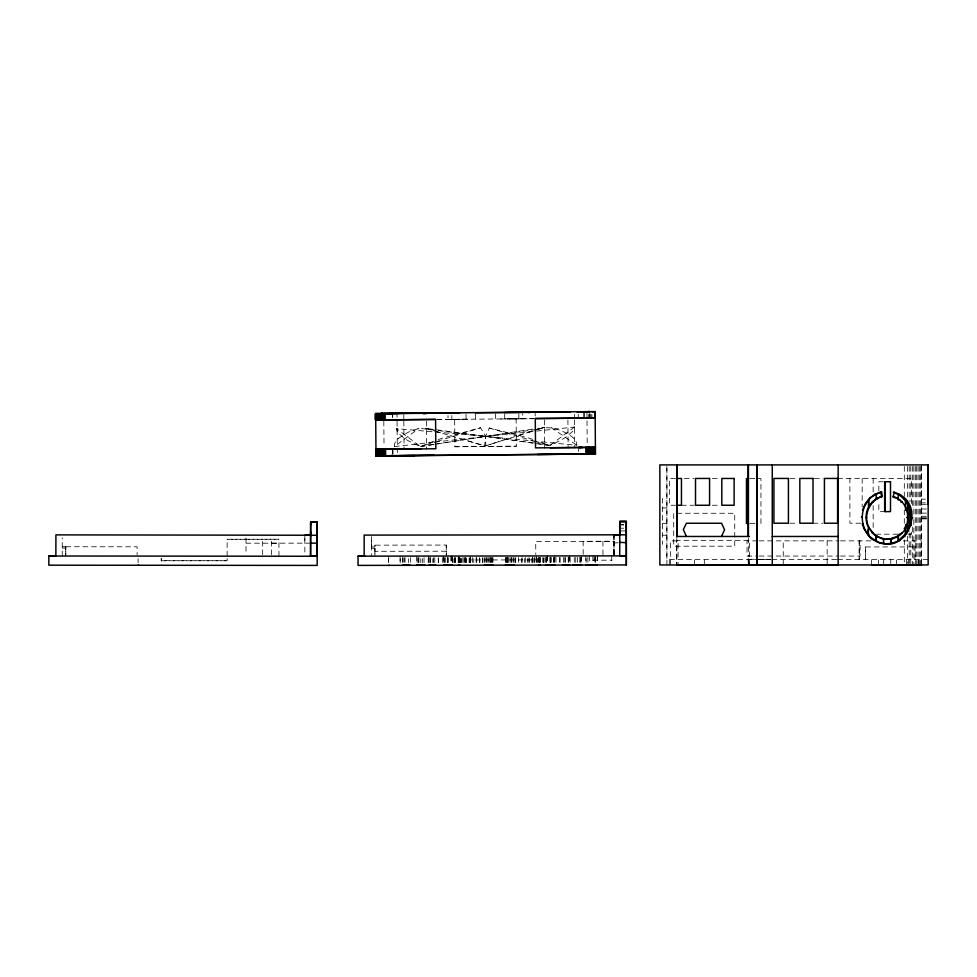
<?xml version="1.0" encoding="UTF-8"?>
<svg xmlns="http://www.w3.org/2000/svg" width="977" height="977" viewBox="0 0 977 977"><rect width="100%" height="100%" fill="white"/><g stroke="black" fill="none" stroke-linecap="round" stroke-linejoin="round"><path stroke-width="0.73" stroke-dasharray="4.88 3.66" d="M62.247 555.962L62.272 537.851M65.777 546.741L65.764 555.974L65.777 546.741L62.259 546.741L137.122 546.802L137.122 554.728M138.123 562.63L138.123 558.673M227.128 558.417L227.128 560.737L161.266 560.676L161.266 558.38L161.254 565.28M227.128 556.072L227.128 539.267L278.946 539.243L227.128 539.316M246.009 537.887L246.009 554.814M262.666 554.741L262.666 539.353M271.484 554.692L271.484 539.292M278.946 556.084L278.946 539.243M310.601 543.163L304.836 543.151L304.836 535.225L304.848 554.765M613.91 554.301L613.874 541.295L602.919 541.282L535.738 541.49L535.775 554.533M613.996 554.484L613.947 536.165M666.888 564.95L666.888 466.408M669.294 564.95L669.294 559.565M670.613 564.95L670.613 540.867L678.075 540.867L678.075 559.565M676.365 564.95L676.365 562.251M676.768 564.95L676.768 562.227M676.768 559.565L676.768 538.522M678.075 564.95L678.075 562.251M694.366 564.95L694.366 559.565M704.319 564.95L704.319 559.565M749.432 556.597L749.432 540.318L676.768 540.318L676.768 559.259M783.249 564.95L783.249 540.867M827.153 564.95L827.153 559.565M865.353 546.937L865.353 559.565L865.353 546.937L914.973 546.937M871.508 564.889L871.508 559.565M878.579 564.889L878.579 559.565M883.697 564.926L883.697 559.565M890.755 563.582L890.755 559.565M896.581 564.889L896.581 559.565M906.534 564.889L906.534 559.565M908.757 563.582L908.757 559.565M914.973 559.565L914.973 540.867M918.71 564.926L918.71 559.565M921.567 564.95L921.567 466.42M536.3 555.925L536.226 559.906L470.425 559.968L470.425 556.011M434.765 442.044L574.537 426.998L573.157 430.881L566.257 436.914A82.361 16.682 -13 0 1 550.21 445.219L434.509 429.514M433.006 429.318L425.496 428.317L484.69 445.878L485.545 436.304L489.33 428.036L527.177 437.586A82.386 16.988 11.7 0 1 535.506 440.322M613.935 543.053L618.294 542.723M398.311 438.355L408.13 432.261L419.011 428.256L485.545 436.304L536.385 441.323M550.21 445.219L574.537 426.998M433.275 442.215L394.439 446.599L419.011 428.256M438.172 439.613A82.361 17.537 -12.5 0 1 442.947 437.977L480.55 427.755L485.545 436.304L485.764 445.768L501.885 440.664M433.3 444.498L421.356 446.367L435.791 441.824M437.244 441.372L480.55 427.755M485.764 445.768L533.332 430.833M534.773 430.381L544.861 427.205L537.448 428.341M532.013 431.199L517.505 435.742M537.936 429.355L544.861 427.205M434.789 444.266L535.958 428.573M420.489 446.513L485.545 436.389L396.369 428.61L397.663 432.506L404.49 438.453A82.361 16.975 11.9 0 0 420.489 446.513L396.369 428.61M536.324 429.514L485.545 436.304L549.086 445.549A82.386 16.988 11.7 0 0 537.765 441.115M537.814 429.318C549.233 425.276 560.786 429.477 570.458 435.657A82.569 24.107 -0.5 0 1 576.772 445.304L537.875 441.47M507.136 418.877L516.125 418.815L516.369 446.196L454.903 446.745L454.659 419.365L458.775 419.316M515.074 418.828L516.125 418.815M454.903 446.745L516.369 446.196M437.037 419.597L470.035 419.206M512.009 418.84L534.309 418.62M463.648 419.304L448.028 419.414L447.991 415.555M500.749 418.974L522.756 418.767L522.707 413.625M436.853 419.475L533.515 418.693M583.171 554.386L583.147 541.343L613.922 541.295L613.971 542.785M454.659 419.365L455.697 419.365M621.03 525.003L623.656 525.003M621.03 528.215L623.668 528.203M621.042 530.938L626.196 530.926M446.281 556.047L446.257 545.056L371.394 545.166L371.382 537.948M371.394 546.925L374.912 546.925L374.899 545.166L374.912 554.948M371.394 548.244L374.912 548.244L374.924 556.157M446.269 551.199L374.912 551.309L374.912 545.166M592.892 560.212L611.785 560.175M675.534 478.461L669.611 478.461L669.611 505.256L675.534 505.256M684.279 478.461L694.11 478.461M750.018 478.596L756.845 478.596M758.213 478.596L760.949 478.596L760.949 523.391L758.213 523.391M789.843 478.437L796.976 478.437M814.427 478.437L822.988 478.437M837.594 478.437L911.358 478.437L911.358 504.059M883.196 481.746L878.848 481.746L878.848 490.698M921.567 499.149L925.512 499.149M921.567 502.886L925.512 502.886M921.567 504.352L928.15 504.266M681.457 505.256L694.11 505.256M712.294 505.256L720.464 505.256M662.491 507.93L666.888 507.93M921.567 509.029L928.15 509.029M885.296 511.606L878.848 511.606L878.848 501.152M921.567 513.12L928.15 513.12M921.567 516.259L928.15 516.259M921.567 517.871L928.15 517.871M921.567 518.237L928.15 518.237M921.567 518.909L928.15 518.909M662.491 523.306L666.888 523.306M789.843 523.22L796.976 523.22M812.998 523.22L822.988 523.22M860.81 523.22L849.892 523.22L849.892 478.437M750.018 523.391L756.845 523.391M621.042 524.38L623.656 524.38M875.844 534.199L898.632 534.199M908.634 534.199L911.358 534.199L911.358 529.681M662.491 535.213L666.888 535.213M757.578 540.867L747.026 540.867L747.026 556.047L757.578 556.047M759.08 540.867L838.987 540.867M840.489 540.867L871.374 540.867M903.31 540.867L921.567 540.867M246.009 543.212L304.836 543.151M271.484 543.2L278.946 543.2M759.08 556.047L838.987 556.047M840.489 556.047L860.09 556.047L860.09 540.867M749.432 559.308L755.404 559.308M758.604 559.308L770.755 559.308M836.642 559.565L666.888 559.565L666.888 464.905M837.692 559.565L928.15 559.565M758.299 559.565L770.877 559.565M161.266 560.774L227.128 560.725M712.294 478.449L720.464 478.461M62.259 548.06L65.764 548.06L65.777 554.667M489.33 428.036L533.051 440.847M534.517 441.274L549.086 445.549M425.496 428.317L433.825 430.784M434.948 431.113L442.996 433.495M468.496 441.054L484.69 445.878M551.248 427.523L576.76 445.304M613.91 554.338L613.935 541.673M613.886 541.295L613.935 544.897M591.891 414.382L591.915 416.959M590.816 414.395L590.841 416.959M589.827 411.635L589.827 416.959M589.632 414.407L589.656 416.971M588.349 414.419L588.374 416.984M586.933 413.259L586.994 419.28M587.006 420.794L587.238 446.416M578.262 414.309L578.225 417.069M578.567 448.785L578.531 451.545M574.403 414.48L574.415 417.057M574.452 419.829L574.696 448.138M567.906 419.902L568.15 448.211M544.421 419.976L544.678 448.284M535.176 413.418L535.201 415.994M518.848 413.625L518.897 418.779M504.669 413.796L504.718 418.95M495.376 413.821L495.412 418.962M475.323 414.065L475.359 419.218M466.017 414.089L466.066 419.231M451.85 415.543L451.887 419.402M426.375 421.185L426.619 449.493M403.77 414.614L403.819 419.756M403.831 421.246L404.075 449.554M396.992 414.688L397.016 417.252M397.053 421.319L397.285 446.648M397.297 448.138L397.334 452.607M392.522 414.675L392.546 417.252M392.839 450.434L392.876 454.293M392.449 414.859L392.473 417.435M392.754 449.335L392.803 454.476M383.814 421.099L384.034 446.709M613.959 534.859L614.02 555.791M602.919 541.282L602.968 555.779M613.971 534.773L613.935 543.871M611.773 555.791L611.785 562.569M597.46 555.828L597.472 563.448M597.301 555.828L597.301 562.386M595.628 555.852L595.64 563.473M595.335 557.378L595.335 563.473M595.03 557.378L595.042 563.473M594.126 555.864L594.138 563.485M592.892 555.815L592.905 562.593M589.656 555.876L589.668 563.485M587.898 557.378L587.898 563.473M586.102 558.478L586.115 562.41M585.87 555.852L585.882 563.473M581.547 555.876L581.559 563.497M581.059 557.403L581.071 563.497M580.326 557.403L580.338 563.497M579.788 557.403L579.801 563.497M577.517 557.415L577.529 563.509M575.746 557.415L575.758 563.509M574.256 557.403L574.268 563.497M570.104 557.403L570.116 563.497M569.689 555.901L569.701 563.509M569.273 555.901L569.286 563.509M568.736 557.415L568.748 563.509M568.211 557.427L568.223 563.521M565.475 557.44L565.475 563.534M564.779 557.427L564.791 563.521M563.497 557.427L563.509 563.521M560.029 557.452L560.041 563.546M559.772 557.427L559.784 563.521M555.974 557.452L555.986 563.546M554.826 555.913L554.838 563.534M554.496 557.44L554.509 563.534M554.044 557.44L554.057 563.534M553.617 557.44L553.629 563.546M551.028 557.44L551.04 563.534M550.869 557.452L550.881 563.546M550.674 557.464L550.686 563.558M549.868 557.44L549.88 563.546M547.291 555.925L547.303 563.546M547.096 555.925L547.108 563.546M546.534 557.452L546.534 563.546M546.192 557.452L546.204 563.546M545.264 557.44L545.264 563.534M543.933 557.464L543.945 563.558M543.688 558.514L543.7 562.459M543.297 558.539L543.31 562.471M542.821 557.452L542.833 563.546M540.122 557.464L540.134 563.558M539.927 557.464L539.927 563.558M539.793 557.464L539.805 563.558M539.341 557.464L539.353 563.558M539.011 557.464L539.011 563.558M538.425 557.452L538.412 563.582M537.716 558.526L537.716 562.471M536.861 558.526L536.874 562.471M536.129 557.464L536.141 563.558M534.443 557.464L534.456 563.558M533.943 558.551L533.955 562.483M532.77 557.464L532.783 563.558M532.367 557.488L532.38 563.582M531.806 558.539L531.806 562.471M529.107 558.563L529.119 562.483M529.021 557.476L529.033 563.57M527.617 558.563L527.617 562.496M525.687 557.476L525.687 563.57M524.515 558.563L524.527 562.496M522.133 557.488L522.145 563.582M521.584 558.575L521.584 562.508M518.628 557.488L518.64 563.582M515.709 557.488L515.709 563.582M515.502 558.575L515.514 562.508M514.097 557.525L514.11 563.619M513.206 557.488L513.218 563.582M511.801 557.525L511.801 563.619M511.191 557.501L511.191 563.595M509.982 557.525L509.994 563.619M508.638 557.501L508.651 563.595M507.686 557.525L507.698 563.619M507.344 557.513L507.356 563.607M506.501 557.525L506.513 563.619M506.098 557.513L506.11 563.607M505.378 557.525L505.39 563.619M492.921 557.525L492.933 563.619M492.2 557.549L492.213 563.644M491.785 557.525L491.797 563.631M490.942 557.549L490.955 563.644M490.601 557.537L490.613 563.631M489.648 557.549L489.66 563.644M488.305 557.537L488.317 563.631M487.108 557.562L487.12 563.656M486.497 557.537L486.509 563.631M485.093 557.562L485.093 563.656M484.201 557.537L484.213 563.631M482.785 558.6L482.797 562.544M482.589 557.574L482.601 563.668M479.829 558.612L479.841 562.544M479.658 557.562L479.67 563.656M476.715 557.549L476.727 563.644M476.153 557.574L476.165 563.668M473.772 558.624L473.784 562.557M472.612 557.574L472.624 563.668M470.682 557.562L470.694 563.656M470.425 559.968L470.425 562.605M469.278 557.574L469.29 563.668M469.18 558.624L469.192 562.557M466.493 558.636L466.493 562.569M465.919 557.549L465.931 563.656M465.528 557.586L465.528 563.68M464.356 557.574L464.356 563.668M463.843 557.586L463.855 563.68M462.17 557.586L462.17 563.68M461.437 558.636L461.437 562.581M460.582 558.636L460.582 562.581M459.886 557.562L459.898 563.668M459.813 557.586L459.825 563.68M459.288 557.586L459.3 563.68M458.494 557.586L458.506 563.68M458.372 556.072L458.384 563.68M458.164 557.598L458.176 563.692M455.477 557.598L455.477 563.692M454.989 557.586L455.001 563.68M454.61 558.649L454.61 562.593M454.354 557.586L454.366 563.68M453.035 558.685L453.047 562.618M452.534 557.598L452.546 563.692M452.095 556.072L452.107 563.692M451.191 556.084L451.203 563.692M451.008 556.084L451.02 563.692M448.431 557.611L448.443 563.705M447.613 557.586L447.429 563.705M447.271 557.623L447.271 563.717M446.257 545.056L446.269 554.838M445.268 557.611L445.268 563.705M444.669 557.611L444.682 563.705M443.802 557.611L443.802 563.705M443.46 556.084L443.473 563.705M442.312 557.611L442.325 563.705M438.526 558.697L438.526 562.63M438.258 557.598L438.27 563.705M434.789 557.635L434.802 563.729M433.507 557.623L433.519 563.717M432.823 558.685L432.835 562.618M430.625 557.635L430.637 563.729M430.075 557.635L430.088 563.729M429.013 557.635L429.025 563.729M428.598 556.108L428.61 563.729M428.182 558.722L428.195 562.654M424.042 557.647L424.055 563.741M422.553 558.697L422.553 562.63M420.782 558.697L420.782 562.63M418.913 557.659L418.925 563.753M418.51 557.647L418.51 563.741M417.228 557.659L417.24 563.753M416.739 556.133L416.752 563.753M410.401 557.672L410.401 562.239M408.642 558.722L408.642 562.654M405.052 557.672L405.064 562.251M404.16 557.672L404.173 562.239M402.964 557.672L402.976 562.251M402.658 557.672L402.671 562.251M400.204 558.722L400.216 562.654M400.082 556.133L400.094 562.728M388.687 556.157L388.687 562.752M388.553 558.734L388.565 562.679M371.394 536.605L371.407 556.145M921.567 464.905L921.567 563.473M920.468 466.42L920.468 564.95M919.296 466.42L919.296 564.95M918.038 466.42L918.038 564.95M916.707 466.42L916.707 564.95M915.302 466.42L915.302 564.95M913.849 466.42L913.849 517.957M913.849 519.471L913.849 564.95M912.335 466.42L912.335 508.858M912.335 527.055L912.335 564.95M910.784 466.42L910.784 501.274M910.784 533.112L910.784 564.95M909.196 466.42L909.196 501.274M909.196 533.112L909.196 563.436M907.584 466.42L907.584 498.246M907.584 536.141L907.584 563.436M904.311 466.408L904.311 496.45M904.311 509.982L904.311 525.003M904.311 540.025L904.311 563.473M873.157 478.437L873.157 493.507M873.157 505.561L873.157 528.178M862.178 478.437L862.178 506.807M827.153 540.867L827.153 559.565M748.431 537.985L748.431 556.255M734.741 537.216L734.741 513.267L673.715 513.267L673.715 546.192L734.741 546.192L734.741 538.718M662.491 498.246L662.491 544.348M421.356 446.367A82.361 17.537 -12.5 0 1 433.605 441.286M394.427 446.599A82.361 24.291 -0.2 0 1 398.311 438.355M859.21 540.867L859.21 559.565L859.21 540.867"/><path stroke-width="1.47" d="M310.662 535.921L310.576 535.237L55.909 534.883L55.872 556.096L48.862 555.998L48.85 565.182L317.146 565.414L317.244 521.938L317.134 535.274L304.836 535.225M310.576 535.237L310.564 556.182L317.159 556.255L48.862 555.998M626.269 524.991L626.33 521.51L619.723 521.51L619.723 534.859L613.971 534.773M676.768 537.02L676.768 464.905L676.768 536.471L749.432 536.471M748.638 564.938L748.638 559.565M748.431 559.308L749.09 564.828M759.911 564.95L757.09 564.938L757.09 559.308M768.911 564.95L772.27 564.95L772.27 464.905M838.132 564.95L838.132 464.905M881.596 491.932L875.404 494.447L869.298 498.539L874.684 494.447L880.765 491.932L881.596 491.932L882.292 496.475C874.684 497.867 868.663 504.486 866.697 511.863C865.451 517.322 866.049 523.061 868.687 528.02C867.417 533.43 868.272 537.851 873.853 540.073C907.303 560.309 929.664 501.311 893.259 492.176L899.17 494.924L904.177 499.21L905.508 501.14L905.508 509.017M921.567 564.779L871.508 564.889M928.15 504.352L928.15 464.905L659.854 464.905L659.854 564.95L928.15 564.95L928.15 464.905M317.085 527.067L317.183 521.95L310.662 521.95L310.564 556.182L317.159 556.231M317.183 525.431L317.244 521.95L310.662 521.901L310.601 535.274L310.662 531.842M375.998 455.917L375.669 413.54L381.091 413.479L595.14 411.586L595.469 453.963L375.901 455.917L595.469 453.963M874.598 540.073L868.577 535.738C867.112 519.275 871.032 534.077 877.236 536.349C883.562 539.976 891.696 540.147 897.997 536.349C913.263 527.324 910.356 501.213 893.051 496.475L894.602 492.176M375.681 420.159L375.656 416.153M364.165 556.206L364.152 535.103L626.257 534.81L626.33 555.864L358.058 556.145L358.034 565.402L626.355 564.926L626.33 555.705L619.736 555.742L619.772 531.403M619.723 534.822L619.723 521.51L626.33 521.51L626.355 564.926M626.196 526.615L626.269 521.498L626.22 535.469M626.33 555.815L619.736 555.742L626.342 555.742L623.937 555.791M317.146 556.194L317.085 521.938M619.736 523.245L619.736 524.393M310.649 523.66L310.649 524.808M317.098 535.921L317.098 534.737M869.322 528.02C862.557 516.369 869.286 499.955 882.292 496.475M906.864 533.833L905.459 533.833C912.677 524.6 912.628 510.397 905.459 501.14L906.864 501.14M869.322 535.738C859.613 525.589 860.004 508.333 870.018 498.539M317.195 541.71L317.098 541.038M594.297 418.217L595.201 418.022L584.087 418.107L584.038 411.671M864.621 505.182L862.459 510.226L863.094 510.226M721.527 536.41L724.568 529.705L721.527 523.245L686.391 523.245L683.35 529.607L686.391 536.41M898.364 535.091L898.364 540.647L905.569 533.833L905.569 525.98M869.322 506.978L868.602 506.978L868.687 499.43L865.158 503.924L865.793 503.924M595.127 418.205L595.14 411.586M899.145 534.358L902.211 532.892M459.642 412.978L375.559 413.723L375.608 420.11L375.669 413.589L375.754 419.976L381.995 419.939M893.735 543.065L891.061 543.261L891.061 538.657L895.591 536.898M892.563 543.065L899.756 540.55M883.66 538.84L889.497 538.864M892.111 543.261L886.188 543.847L887.238 543.847M676.768 564.901L772.27 564.95M375.656 419.976L375.644 413.54M757.09 559.565L756.906 464.905L756.906 564.95L755.099 564.828M898.29 494.484L899.536 494.46L898.181 494.46L898.181 499.906L899.536 499.906M584.014 411.805L589.827 411.635L588.13 411.647M594.224 418.168L595.14 418.156L578.286 418.168L581.193 418.144M594.492 447.503L595.408 447.527L594.407 447.539M584.173 454L587.348 453.951L556.805 454.146M392.314 413.393L390.812 413.405L391.728 413.405M392.241 413.576L389.53 413.601M578.433 411.732L581.132 411.708M435.583 419.426L380.969 419.927L435.583 419.426L435.852 448.761L376.292 449.298L376.279 455.917M421.038 448.895L381.238 449.249L385.585 449.2L385.634 455.636M589.949 447.405L535.53 447.869L535.274 418.547L589.888 418.071L589.107 418.071M384.156 449.212L384.217 455.648L381.421 455.868M389.908 455.795L392.815 455.77M587.226 447.417L587.287 453.841L590.206 453.829L588.508 453.841M426.302 413.259L457.969 412.929L447.967 412.978M544.36 412.05L504.657 412.514M591.867 411.805L594.969 411.769M376.695 449.481L375.864 449.432L382.263 449.273M387.246 455.697L384.071 455.758L414.614 455.551M381.616 413.662L380.847 413.674L383.814 413.466L383.802 419.89M522.695 412.331L512.693 412.392M386.77 419.866L376.035 419.963L375.974 413.54M391.789 419.829L392.559 419.829L390.873 419.829M392.046 449.164L392.827 449.151L391.13 449.164M574.281 454.11L584.393 454M389.603 413.418L391.655 413.576M432.701 413.039L383.741 413.564L398.408 413.479M537.973 412.27L570.446 411.952M581.449 447.466L578.555 447.503L595.445 447.393L585.846 447.429M389.982 455.612L392.607 455.77M433.935 455.233L384.12 455.758L388.125 455.746M537.484 454.476L574.745 454.097M581.51 453.902L578.604 453.939L579.385 453.926M475.31 412.782L570.373 412.001M423.334 413.747L425.85 413.723M388.272 419.866L389.664 419.854M535.274 418.547L582.585 418.144M388.528 449.188L389.921 449.176M550.088 447.747L582.842 447.466M624.132 555.742L626.318 555.73M576.821 411.805L586.921 411.744M381.286 455.685L382.984 455.673M391.191 455.6L392.107 455.587M588.459 454.024L590.157 454.012L583.293 453.951M918.038 564.95L919.296 564.95M375.864 449.432L377.073 449.432M619.748 521.51L626.342 521.486M358.009 556.218L365.056 556.194M452.766 565.219L451.02 565.219L452.546 565.219M545.545 565.072L547.303 565.072L545.764 565.072M586.078 564.999L586.664 564.999M597.277 564.975L596.703 564.975M909.196 564.95L910.784 564.95M388.846 565.304L389.2 565.304M408.642 565.28L402.671 565.292L410.413 565.292M420.818 565.268L416.752 565.268L425.349 565.268M772.27 564.828L838.132 564.779M677.012 478.461L681.457 478.461L681.457 505.256L677.012 505.256M748.651 478.596L746.452 478.596L746.452 523.391L748.651 523.391M876.992 493.812L876.174 493.812L876.174 498.844L876.992 498.844M874.684 494.447L875.404 494.447M899.17 494.924L900.525 494.924M876.406 498.649L877.236 498.649M897.997 498.649L892.941 497.024M904.177 499.21L905.532 499.21M872.119 502.117L872.84 502.117M900.855 502.117L902.211 502.117M907.914 504.743L909.318 504.743M868.748 506.623L869.469 506.623M905.508 510.324L906.864 510.324M910.234 511.142L911.639 511.142M866.697 511.863L867.332 511.863M861.445 517.028L862.08 517.028M865.964 517.505L866.599 517.505M906.729 517.505L908.134 517.505M910.943 517.981L912.347 517.981M866.697 523.135L867.332 523.135M862.85 523.855L862.215 523.855L864.694 530.255M905.569 524.673L906.864 524.673M910.002 524.783L911.407 524.783M868.577 528.02L869.469 528.386M904.14 528.386L905.435 528.386M907.474 531.085L908.879 531.085M868.724 528.386L872.84 532.892M898.254 535.091L899.536 535.091M884.588 543.432L879.776 542.821L876.064 541.148L876.064 536.153L876.992 536.153M876.064 536.153L877.236 536.349M896.825 536.349L897.997 536.349M772.27 536.471L838.132 536.471M903.627 536.458L904.91 536.458M876.296 536.349L882.292 538.522M891.879 538.522L893.051 538.522M881.364 538.522L884.588 538.84M892.111 538.657L890.939 538.657L890.939 543.261M886.64 539.267L887.69 539.267M876.064 541.148L876.992 541.148M626.269 542.711L619.736 542.333M879.776 542.821L880.704 542.821M748.113 559.565L748.797 559.565M587.91 564.999L595.64 564.999M435.754 565.256L428.61 565.256M449.42 565.231L443.473 565.231M484.213 565.158L492.933 565.146M505.39 565.146L514.11 565.146M548.903 565.06L554.838 565.06M562.557 565.048L569.701 565.036M572.962 565.024L581.559 565.024M310.649 521.938L317.183 521.938M310.588 543.151L317.122 543.163M748.87 564.938L750.861 564.95L748.113 564.889M138.123 565.256L138.954 565.268M527.861 412.453L529.583 412.526M872.095 532.892L876.247 536.153L876.247 541.148M865.475 531.329L868.687 535.738M375.534 413.674L375.608 420.159M626.208 534.297L626.208 531.378M626.233 540.586L626.33 541.258L626.33 540.586M880.765 491.932L881.474 496.475M317.183 535.665L317.085 531.83M594.7 411.781L594.749 418.205M595.078 447.344L595.14 453.78M594.614 447.356L594.675 453.792M593.967 447.356L594.028 453.792M593.161 447.368L593.222 453.792M592.209 447.368L592.27 453.804M591.109 447.381L591.17 453.817M589.913 447.393L589.961 453.829M588.606 447.405L588.655 453.829M585.797 447.429L585.858 453.853M385.146 413.442L385.207 419.878M382.373 413.466L382.434 419.902M382.776 449.225L382.837 455.661M381.482 449.237L381.531 455.673M381.091 413.479L381.152 419.915M379.894 413.491L379.955 419.927M380.273 449.249L380.322 455.685M378.82 413.503L378.868 419.939M379.174 449.261L379.235 455.697M377.867 413.515L377.928 419.951M378.221 449.273L378.27 455.709M377.073 413.527L377.134 419.951M377.403 449.286L377.464 455.722M376.438 413.527L376.499 419.963M376.768 449.286L376.817 455.722M910.784 510.373L910.784 525.528M909.196 507.344L909.196 527.055M907.584 502.801L907.584 531.598M905.459 526.456L905.459 533.833M898.254 536.483L898.254 540.647M885.296 481.746L885.296 511.606M883.538 538.84L883.66 543.432M868.602 499.43L868.602 506.978M748.431 464.905L748.431 536.471M748.113 464.905L748.113 536.471M381.115 413.491L382.618 413.479L381.115 413.491M580.253 454.097L579.337 454.11L580.253 454.11M459.776 565.207L458.384 565.207L459.776 565.207M539.939 565.085L538.547 565.085L539.939 565.085M709.571 478.449L695.514 478.461L695.514 505.256L709.571 505.256L709.571 478.449M734.118 478.461L721.82 478.461L721.82 505.256L734.118 505.256L734.118 478.461M788.415 478.437L773.918 478.437L773.918 523.22L788.415 523.22L788.415 478.437M812.998 478.437L799.833 478.437L799.833 523.22L812.998 523.22L812.998 478.437M837.594 478.437L824.417 478.437L824.417 523.22L837.594 523.22L837.594 478.437M890.499 481.746L884.637 481.746L884.637 511.606L890.499 511.606L890.499 481.746"/></g></svg>
